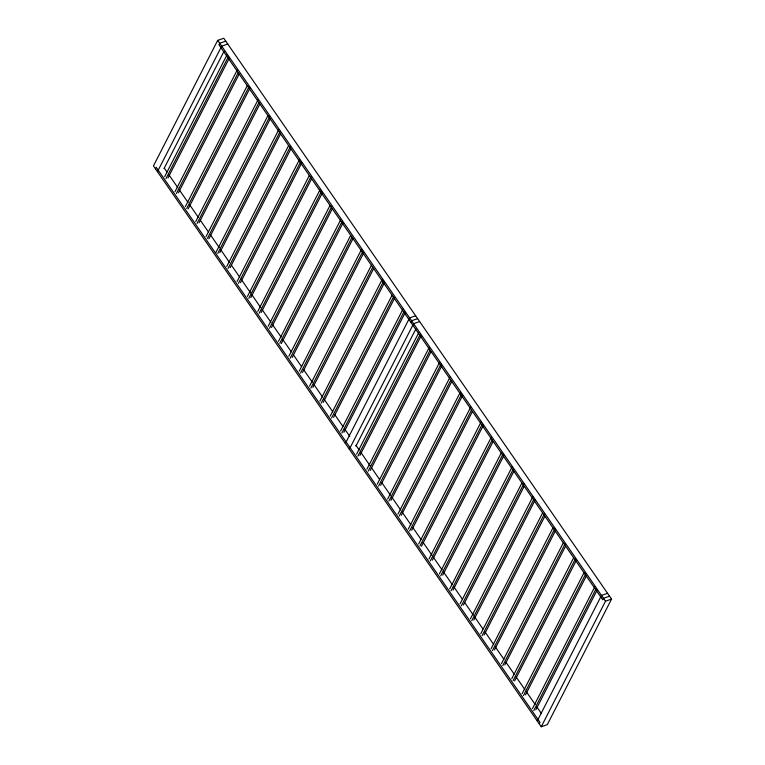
<?xml version="1.0" encoding="UTF-8"?>
<svg xmlns="http://www.w3.org/2000/svg" width="765" height="765" viewBox="0 0 765 765"><rect width="100%" height="100%" fill="white"/><g stroke="black" fill="none" stroke-linecap="round" stroke-linejoin="round"><path stroke-width="1.15" d="M217.69 40.363L153.44 165.909L541.247 726.75L547.31 724.637L611.56 599.091L223.753 38.25L217.69 40.363L605.498 601.204L541.247 726.75M155.438 168.807L156.203 167.315L540.014 722.361L539.249 723.862M157.437 171.695L221.687 46.149L227.75 44.035M164.045 168.52L223.935 51.475M164.666 176.677L227.062 54.745M166.005 178.599L228.4 56.667M168.023 177.901L229.337 58.083M175.013 191.642L237.408 69.711M176.352 193.564L238.202 72.694M178.369 192.866L239.139 74.109M185.36 206.607L247.219 85.728M186.698 208.529L249.094 86.598M188.171 208.883L250.031 88.013M195.716 221.573L258.111 99.641M197.045 223.495L258.895 102.625M199.063 222.797L259.832 104.04M206.062 236.538L267.913 115.658M207.392 238.46L269.787 116.529M208.874 238.814L270.179 119.005M215.864 252.555L278.804 129.562M217.738 253.425L280.133 131.494M219.765 252.718L280.526 133.971M226.756 266.469L288.606 145.589M228.085 268.391L290.48 146.459M230.112 267.683L290.882 148.936M237.102 281.424L299.498 159.493M238.431 283.356L300.836 161.425M240.459 282.648L301.764 162.84M247.449 296.39L309.309 175.52M248.788 298.321L311.183 176.39M250.805 297.614L311.575 178.867M257.795 311.355L320.191 189.424M259.134 313.287L321.53 191.355M261.152 312.579L322.467 192.77M268.142 326.32L330.002 205.45M269.481 328.252L331.876 206.321M271.499 327.544L332.268 208.797M278.498 341.286L340.894 219.354M279.827 343.217L342.223 221.286M281.3 343.571L343.16 222.701M288.845 356.251L350.695 235.381M290.174 358.183L352.024 237.303M292.192 357.475L352.961 238.718M299.192 371.216L361.587 249.285M300.521 373.148L362.916 251.207M302.538 372.44L363.853 252.622M309.538 386.182L371.388 265.312M310.867 388.113L372.727 267.234M312.895 387.406L373.655 268.649M319.885 401.147L382.28 279.215M321.214 403.069L383.609 281.137M323.241 402.371L384.546 282.553M330.231 416.112L392.082 295.242M331.561 418.034L393.42 297.164M333.588 417.336L394.893 297.518M340.578 431.078L402.973 309.146M341.917 433L404.312 311.068M343.934 432.302L405.249 312.483M345.35 443.442L409.591 317.896L415.653 315.773M410.824 322.275L411.589 320.784L417.652 318.67M349.347 449.227L413.588 323.672L419.65 321.558M355.955 446.043L415.844 329.007M356.576 454.2L418.971 332.268M357.905 456.131L420.301 334.2M359.923 455.424L421.238 335.615M366.923 469.165L429.318 347.233M368.252 471.097L430.102 350.227M370.27 470.389L431.039 351.642M377.269 484.13L439.665 362.199M378.599 486.062L440.994 364.13M380.626 485.354L441.931 365.546M387.616 499.096L450.011 377.164M388.945 501.027L450.805 380.148M390.972 500.32L451.742 381.563M397.963 514.061L460.358 392.129M399.292 515.993L461.697 394.051M401.319 515.285L462.624 395.467M408.309 529.026L470.705 407.095M409.648 530.958L471.498 410.078M411.666 530.25L472.435 411.494M418.656 543.991L481.051 422.06M419.995 545.914L482.39 423.982M421.467 546.277L483.327 425.397M429.002 558.957L491.407 437.025M430.341 560.879L492.191 440.009M432.359 560.181L493.129 441.424M439.359 573.922L501.209 453.052M440.688 575.844L503.083 453.913M442.706 575.146L504.02 455.328M449.705 588.887L512.101 466.956M451.034 590.81L513.43 468.878M453.052 590.111L513.822 471.355M460.052 603.853L521.902 482.973M461.381 605.775L523.776 483.843M463.399 605.067L524.168 486.32M470.399 618.818L532.794 496.877M471.728 620.74L534.123 498.809M473.755 620.033L535.06 500.224M480.745 633.783L542.595 512.904M482.074 635.705L544.47 513.774M484.102 634.998L544.871 516.251M491.092 648.749L552.952 527.869M492.431 650.671L554.826 528.739M494.448 649.963L555.753 530.155M501.438 663.704L563.298 542.834M502.777 665.636L565.172 543.705M504.795 664.928L565.565 546.181M511.785 678.67L573.645 557.8M513.124 680.601L575.519 558.67M514.596 680.955L576.456 560.085M522.132 693.635L583.991 572.765M523.47 695.567L585.866 573.635M525.488 694.859L586.258 576.112M532.488 708.6L594.883 586.669M533.817 710.532L596.212 588.601M535.835 709.824L597.149 590.016M537.25 720.965L601.5 595.419L607.563 593.305M225.752 41.138L219.689 43.261L218.924 44.752L602.734 599.808L603.499 598.307L609.562 596.193M605.498 601.204L611.56 599.091M164.303 168.137L167.028 172.068M169.065 175.022L177.891 187.788M179.249 189.758L188.085 202.524M189.443 204.494L198.269 217.26M200.306 220.205L208.463 231.996M210.499 234.941L219.335 247.717M220.693 249.677L229.519 262.452M231.556 265.398L239.713 277.188M241.071 279.149L250.576 292.909M251.934 294.869L260.769 307.645M262.127 309.605L270.963 322.381M272.321 324.341L281.147 337.116M282.505 339.077L291.341 351.852M293.377 354.797L301.525 366.588M303.562 369.533L312.397 382.309M313.755 384.269L322.581 397.045M323.949 399.005L332.775 411.78M334.812 414.726L342.969 426.516M344.327 428.476L349.758 436.337M355.868 445.182L359.273 450.088M360.631 452.058L370.136 465.809M371.494 467.769L379.65 479.559M381.687 482.505L390.513 495.28M391.871 497.24L400.707 510.016M402.065 511.976L410.891 524.752M412.937 527.697L421.085 539.488M423.122 542.433L431.957 555.208M433.315 557.169L442.141 569.944M443.499 571.904L452.335 584.68M453.693 586.64L462.519 599.416M464.556 602.361L473.392 615.136M474.749 617.097L482.906 628.887M484.943 631.833L493.769 644.608M495.127 646.568L503.963 659.344M506 662.289L514.147 674.08M516.184 677.025L525.019 689.791M526.377 691.761L535.204 704.527M536.571 706.497L541.324 713.372"/></g></svg>
